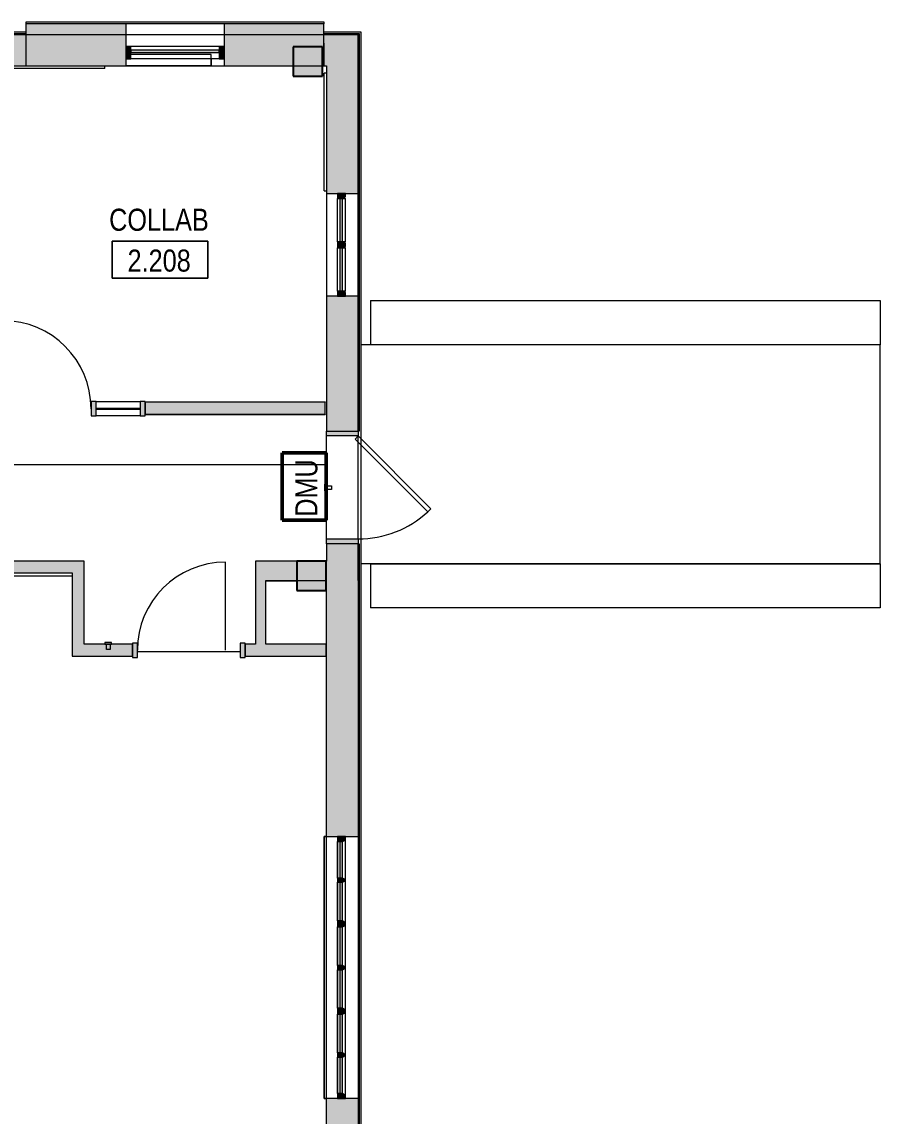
# Model space of a CAD drawing. Header units: inches. Extents: x -3803 to -1421, y -3454 to -210.
# Drawn here: x -1771.6 to -1421.4, y -3053.3 to -2606.5 of the extents above; entities that cross this region are included whole.
import ezdxf

# ---------------------------------------------------------------- set-up
doc = ezdxf.new("R2010")
doc.units = ezdxf.units.IN
doc.header["$MEASUREMENT"] = 0
doc.linetypes.add('Hidden Equipment- BSALS', pattern=[0.0625, 0.03125, -0.03125])
for name, color, linetype, lineweight in [('A-ANNO-NOTE', 131, 'Continuous', 13), ('A-AREA-IDEN', 2, 'Continuous', 9), ('A-DOOR', 31, 'Continuous', 13), ('A-DOOR-FRAM', 31, 'Continuous', 35), ('A-FLOR', 192, 'Continuous', 13), ('A-GLAZ-CURT', 52, 'Continuous', 13), ('A-GLAZ-CWMG', 51, 'Continuous', 13), ('A-WALL', 113, 'Continuous', 13), ('A-WALL-PATT', 111, 'Continuous', 13), ('E-SERT', 181, 'Continuous', 13), ('I-WALL', 2, 'Continuous', 13), ('Q-CASE', 31, 'Continuous', 13), ('Q-SPCQ', 91, 'Continuous', 13), ('S-COLS', 52, 'Continuous', 13)]:
    doc.layers.add(name, color=color, linetype=linetype, lineweight=lineweight)
doc.styles.add('Arial Narrow', font='ARIALN.TTF', dxfattribs={"height": 9})

# ---------------------------------------------------------------- blocks, each defined once
blk = doc.blocks.new('15830016-STRUCT_MARTINEZ-MOORE_CENTRAL_v2018_rvt-1-DIMENSION PLAN - LEVEL 2 _579_ - 2__ - CAD')
at = {"layer": 'S-COLS', "lineweight": 5}
for points in [[(-1648.9, -2628.64), (-1648.9, -2616.64), (-1660.9, -2616.64), (-1660.9, -2628.64)], [(-1647.4, -2838.64), (-1647.4, -2826.64), (-1659.4, -2826.64), (-1659.4, -2838.64)]]:
    blk.add_hatch(color=50, dxfattribs=at).paths.add_polyline_path(points, flags=0)
at = {"layer": 'S-COLS', "color": 253, "lineweight": 25}
for p, q in [((-1648.9, -2616.64), (-1660.9, -2616.64)), ((-1660.9, -2616.64), (-1660.9, -2628.64)), ((-1648.9, -2628.64), (-1648.9, -2616.64)), ((-1660.9, -2628.64), (-1648.9, -2628.64)), ((-1647.4, -2826.64), (-1659.4, -2826.64)), ((-1659.4, -2826.64), (-1659.4, -2838.64)), ((-1647.4, -2838.64), (-1647.4, -2826.64)), ((-1659.4, -2838.64), (-1647.4, -2838.64))]:
    blk.add_line(p, q, dxfattribs=at)
blk = doc.blocks.new('SD_Card_Reader-BSALS - Card Reader-2172332-DIMENSION PLAN - LEVEL 2 _579_ - 2__ - CAD')
at = {"layer": 'E-SERT', "color": 53, "lineweight": 9}
for p, q in [((-3181.59, -2903.27), (-3182.34, -2903.27)), ((-3182.34, -2903.27), (-3182.34, -2906.02)), ((-3181.59, -2906.02), (-3181.59, -2903.27)), ((-3182.34, -2906.02), (-3181.59, -2906.02)), ((-3181.59, -2903.89), (-3179.47, -2903.89)), ((-3179.47, -2905.39), (-3181.59, -2905.39)), ((-3179.47, -2903.89), (-3179.47, -2905.39))]:
    blk.add_line(p, q, dxfattribs=at)
blk = doc.blocks.new('SD_DMUr-BSALS - Card Reader-2202790-DIMENSION PLAN - LEVEL 2 _579_ - 2__ - CAD')
at = {"layer": 'E-SERT', "color": 53, "lineweight": 9}
for p, q in [((-2787.52, -987.39), (-2787.52, -985.89)), ((-2787.52, -985.89), (-2785.4, -985.89)), ((-2784.65, -985.27), (-2785.4, -985.27)), ((-2785.4, -985.27), (-2785.4, -988.02)), ((-2784.65, -988.02), (-2784.65, -985.27)), ((-2785.4, -987.39), (-2787.52, -987.39)), ((-2785.4, -988.02), (-2784.65, -988.02))]:
    blk.add_line(p, q, dxfattribs=at)
blk = doc.blocks.new('15830016-ELEC_BSALS_CENTRAL_v2018_rvt-1-DIMENSION PLAN - LEVEL 2 _579_ - 2__ - CAD')
at = {"layer": 'A-ANNO-NOTE', "lineweight": 50}
for p, q in [((-1665.4, -2809.94), (-1665.4, -2782.48)), ((-1665.4, -2782.48), (-1647.4, -2782.48)), ((-1647.4, -2782.48), (-1647.4, -2809.94)), ((-1647.4, -2809.94), (-1665.4, -2809.94))]:
    blk.add_line(p, q, dxfattribs=at)
at = {"color": 250, "lineweight": 9}
for name, p, rotation in [('SD_DMUr-BSALS - Card Reader-2202790-DIMENSION PLAN - LEVEL 2 _579_ - 2__ - CAD', (-4432.79, -3783.28), 180), ('SD_Card_Reader-BSALS - Card Reader-2172332-DIMENSION PLAN - LEVEL 2 _579_ - 2__ - CAD', (1168.25, -6042.23), 269.9999999999992)]:
    blk.add_blockref(name, p, dxfattribs=dict(at, rotation=rotation))
at = {"layer": 'A-ANNO-NOTE', "lineweight": 9, "insert": (-1660.05, -2808.55), "char_height": 9, "width": 28.785, "attachment_point": 1, "rotation": 90, "style": 'Arial Narrow'}
blk.add_mtext('DMU', dxfattribs=at)
blk = doc.blocks.new('Basic Wall _ M8-8_masonry-BSALS - ___-3776928-DIMENSION PLAN - LEVEL 2 _579_ - 2__ - CAD')
at = {"layer": 'I-WALL', "lineweight": 20}
for p, q in [((-1672.02, -2834.77), (-1659.4, -2834.77)), ((-1647.4, -2834.77), (-1647.27, -2834.77))]:
    blk.add_line(p, q, dxfattribs=at)
blk = doc.blocks.new('Door-A1_1-BSALS1 - A1_1-42-84-BSALS-380229-DIMENSION PLAN - LEVEL 2 _579_ - 2__ - CAD')
at = {"layer": 'A-DOOR-FRAM', "lineweight": 20}
h = blk.add_hatch(color=10, dxfattribs=at)
h.paths.add_polyline_path([(-23, 2.69), (-23, -6.44), (-21, -6.44), (-21, 6.44), (-23, 6.44)], flags=0)
h.paths.add_polyline_path([(21, 2.69), (21, -6.44), (23, -6.44), (23, 6.44), (21, 6.44)], flags=0)
at = {"layer": 'A-DOOR', "lineweight": 20}
for p, q in [((-9.94, -34.9), (19.76, -5.2)), ((21, -6.44), (-8.7, -36.14)), ((19.76, -5.2), (21, -6.44)), ((-8.7, -36.14), (-9.94, -34.9))]:
    blk.add_line(p, q, dxfattribs=at)
at = {"layer": 'A-DOOR', "lineweight": 9}
blk.add_arc((21, -6.49), 42, 179.9265, 222.5601, dxfattribs=at)
at = {"layer": 'A-DOOR-FRAM', "lineweight": 20}
for p, q in [((-23, -6.44), (-23, 6.44)), ((-23, 6.44), (-21, 6.44)), ((-21, 6.44), (-21, -6.44)), ((21, -6.44), (21, 6.44)), ((21, 6.44), (23, 6.44)), ((23, 6.44), (23, -6.44)), ((-21, -6.44), (-23, -6.44)), ((23, -6.44), (21, -6.44))]:
    blk.add_line(p, q, dxfattribs=at)
blk = doc.blocks.new('level 2 - band2 - level 2 - band-474741-DIMENSION PLAN - LEVEL 2 _579_ - 2__ - CAD')
at = {"layer": 'A-WALL', "lineweight": 20}
for p, q in [((-2852.02, -2611.27), (-1769.9, -2611.27)), ((-2851.27, -2610.52), (-1769.9, -2610.52)), ((-1648.4, -2610.52), (-1633.27, -2610.52)), ((-1648.4, -2611.27), (-1634.02, -2611.27)), ((-1634.02, -2611.27), (-1634.02, -2773.58)), ((-1633.27, -2610.52), (-1633.27, -3450.77)), ((-1634.02, -2773.58), (-1634.4, -2773.58)), ((-1634.4, -2817.58), (-1634.4, -2775.58)), ((-1634.4, -2819.58), (-1634.02, -2819.58)), ((-1634.02, -2819.58), (-1634.02, -3421.64))]:
    blk.add_line(p, q, dxfattribs=at)
blk = doc.blocks.new('Equip-Markerboard-Wall_Mounted- BSALS - Markerboard- 48x48-235598-DIMENSION PLAN - LEVEL 2 _579_ - 2__ - CAD')
at = {"layer": 'Q-SPCQ'}
for p, q in [((-1648.27, -2675.52), (-1648.27, -2627.52)), ((-1647.27, -2627.52), (-1648.27, -2627.52)), ((-1647.27, -2627.52), (-1647.27, -2675.52)), ((-1648.27, -2675.52), (-1647.27, -2675.52))]:
    blk.add_line(p, q, dxfattribs=at)
blk = doc.blocks.new('Door-J1_4-Curtain_Wall-_only works in CW_-BSALS1 - Door-J1_4-Wide_Stile-BSALS-2172146-DIMENSION PLAN - LEVEL 2 _579_ - 2__ - CAD')
at = {"layer": 'A-DOOR', "lineweight": 20}
blk.add_line((15, 0), (15, 36), dxfattribs=at)
at = {"layer": 'A-DOOR', "lineweight": 9}
blk.add_arc((15, 0), 36, 90, 180, dxfattribs=at)
blk = doc.blocks.new('Rectangular Mullion - 2 x 6 interior mullion-383777-DIMENSION PLAN - LEVEL 2 _579_ - 2__ - CAD')
at = {"layer": 'A-GLAZ-CWMG', "lineweight": 9}
blk.add_hatch(color=90, dxfattribs=at).paths.add_polyline_path([(0, -2.9375), (0, 2.9375), (-2, 2.9375), (-2, -2.9375)], flags=0)
at = {"layer": 'A-GLAZ-CWMG', "lineweight": 20}
for p, q in [((0, 2.9375), (-2, 2.9375)), ((-2, 2.9375), (-2, -2.9375)), ((0, -2.9375), (0, 2.9375)), ((-2, -2.9375), (0, -2.9375))]:
    blk.add_line(p, q, dxfattribs=at)
blk = doc.blocks.new('Rectangular Mullion - 2 x 6 interior mullion-383780-DIMENSION PLAN - LEVEL 2 _579_ - 2__ - CAD')
at = {"layer": 'A-GLAZ-CWMG', "lineweight": 9}
blk.add_hatch(color=90, dxfattribs=at).paths.add_polyline_path([(0, -2.9375), (-2, -2.9375), (-2, 2.9375), (0, 2.9375)], flags=0)
at = {"layer": 'A-GLAZ-CWMG', "lineweight": 20}
for p, q in [((-2, 2.9375), (0, 2.9375)), ((-2, -2.9375), (-2, 2.9375)), ((0, 2.9375), (0, -2.9375)), ((0, -2.9375), (-2, -2.9375))]:
    blk.add_line(p, q, dxfattribs=at)
blk = doc.blocks.new('System Panel - interior glazed panels-383872-DIMENSION PLAN - LEVEL 2 _579_ - 2__ - CAD')
at = {"layer": 'A-GLAZ-CURT', "lineweight": 9}
blk.add_hatch(color=90, dxfattribs=at).paths.add_polyline_path([(-9, 0.125), (-9, -0.125), (9, -0.125), (9, 0.125)], flags=0)
at = {"layer": 'A-GLAZ-CURT', "lineweight": 20}
for p, q in [((9, 0.125), (-9, 0.125)), ((-9, 0.125), (-9, -0.125)), ((9, -0.125), (9, 0.125)), ((-9, -0.125), (9, -0.125))]:
    blk.add_line(p, q, dxfattribs=at)
blk = doc.blocks.new('Rectangular Mullion - 2 x 6 interior mullion-383876-DIMENSION PLAN - LEVEL 2 _579_ - 2__ - CAD')
at = {"layer": 'A-GLAZ-CWMG', "lineweight": 9}
blk.add_hatch(color=90, dxfattribs=at).paths.add_polyline_path([(0, -2.9375), (0, 2.9375), (-2, 2.9375), (-2, -2.9375)], flags=0)
at = {"layer": 'A-GLAZ-CWMG', "lineweight": 20}
for p, q in [((0, 2.9375), (-2, 2.9375)), ((-2, 2.9375), (-2, -2.9375)), ((0, -2.9375), (0, 2.9375)), ((-2, -2.9375), (0, -2.9375))]:
    blk.add_line(p, q, dxfattribs=at)
blk = doc.blocks.new('Rectangular Mullion - 2 x 6 interior mullion-383857-DIMENSION PLAN - LEVEL 2 _579_ - 2__ - CAD')
at = {"layer": 'A-GLAZ-CWMG', "lineweight": 9}
blk.add_hatch(color=90, dxfattribs=at).paths.add_polyline_path([(1, 2.9375), (1, -2.9375), (-1, -2.9375), (-1, 2.9375)], flags=0)
at = {"layer": 'A-GLAZ-CWMG', "lineweight": 20}
for p, q in [((-1, 2.9375), (1, 2.9375)), ((-1, -2.9375), (-1, 2.9375)), ((1, 2.9375), (1, -2.9375)), ((1, -2.9375), (-1, -2.9375))]:
    blk.add_line(p, q, dxfattribs=at)
blk = doc.blocks.new('Rectangular Mullion - 6 x 6 interior mullion-384482-DIMENSION PLAN - LEVEL 2 _579_ - 2__ - CAD')
at = {"layer": 'A-GLAZ-CWMG', "lineweight": 9}
for p, q in [((-1741.4, -2761.53), (-1723.4, -2761.53)), ((-1723.4, -2767.4), (-1741.4, -2767.4))]:
    blk.add_line(p, q, dxfattribs=at)
blk = doc.blocks.new('Basic Wall _ B3-4 7_8_-BSALS - ___-3567785-DIMENSION PLAN - LEVEL 2 _579_ - 2__ - CAD')
at = {"layer": 'I-WALL', "lineweight": 20}
for p, q in [((-1721.4, -2761.64), (-1647.83, -2761.64)), ((-1647.83, -2761.64), (-1647.83, -2761.77))]:
    blk.add_line(p, q, dxfattribs=at)
blk = doc.blocks.new('Basic Wall _ B3-4 7_8_-BSALS - ___-3567784-DIMENSION PLAN - LEVEL 2 _579_ - 2__ - CAD')
at = {"layer": 'I-WALL', "lineweight": 20}
for p in [(-1721.4, -2766.77), (-1647.83, -2766.64)]:
    blk.add_line(p, (-1647.83, -2766.77), dxfattribs=at)
blk = doc.blocks.new('Door-J1_4-Curtain_Wall-_only works in CW_-BSALS1 - Door-J1_4-Wide_Stile-BSALS 2-2172152-DIMENSION PLAN - LEVEL 2 _579_ - 2__ - CAD')
at = {"layer": 'A-DOOR', "lineweight": 20}
blk.add_line((18, 0), (18, -36), dxfattribs=at)
at = {"layer": 'A-DOOR', "lineweight": 9}
blk.add_arc((18, 0), 36, 180, 270, dxfattribs=at)
blk = doc.blocks.new('Casework 56 - Casework 1-549904-DIMENSION PLAN - LEVEL 2 _579_ - 2__ - CAD')
at = {"layer": 'Q-CASE', "lineweight": 20}
for p, q in [((-1647.27, -2939.14), (-1648.33, -2939.14)), ((-1648.33, -2939.14), (-1648.33, -3046.14)), ((-1648.33, -3046.14), (-1648.33, -2939.14)), ((-1648.33, -2939.14), (-1647.27, -2939.14)), ((-1642.83, -2939.14), (-1642.83, -2941.2)), ((-1642.83, -2941.2), (-1642.83, -2956.13)), ((-1642.83, -2956.13), (-1642.83, -2957.82)), ((-1642.83, -2957.82), (-1642.83, -2973.59)), ((-1642.83, -2973.59), (-1642.83, -2976.03)), ((-1642.83, -2976.03), (-1642.83, -2991.8)), ((-1642.83, -2991.8), (-1642.83, -2993.48)), ((-1642.83, -2993.48), (-1642.83, -3009.26)), ((-1642.83, -3009.26), (-1642.83, -3011.69)), ((-1642.83, -3011.69), (-1642.83, -3027.46)), ((-1642.83, -3027.46), (-1642.83, -3029.15)), ((-1642.83, -3029.15), (-1642.83, -3044.08)), ((-1648.33, -3046.14), (-1647.27, -3046.14)), ((-1647.27, -3046.14), (-1648.33, -3046.14)), ((-1642.83, -3046.14), (-1647.27, -3046.14)), ((-1642.83, -3044.08), (-1642.83, -3046.14))]:
    blk.add_line(p, q, dxfattribs=at)
blk = doc.blocks.new('Casework 61 - Casework 9-549992-DIMENSION PLAN - LEVEL 2 _579_ - 2__ - CAD')
at = {"layer": 'Q-CASE', "lineweight": 20}
for p, q in [((-2701.4, -2619.39), (-2734.15, -2619.39)), ((-2701.4, -2624.02), (-2701.4, -2619.39)), ((-2701.4, -2621.08), (-2701.4, -2624.02)), ((-2736.15, -2624.02), (-2701.4, -2624.02)), ((-2701.4, -2624.02), (-2736.15, -2624.02))]:
    blk.add_line(p, q, dxfattribs=at)
blk = doc.blocks.new('Casework 67 - Casework 9-552195-DIMENSION PLAN - LEVEL 2 _579_ - 2__ - CAD')
at = {"layer": 'Q-CASE', "lineweight": 20}
for p, q in [((-2701.4, -2619.39), (-2734.15, -2619.39)), ((-2701.4, -2624.02), (-2701.4, -2619.39)), ((-2701.4, -2621.08), (-2701.4, -2624.02)), ((-2736.15, -2624.02), (-2701.4, -2624.02)), ((-2701.4, -2624.02), (-2736.15, -2624.02))]:
    blk.add_line(p, q, dxfattribs=at)
blk = doc.blocks.new('System Panel - Winco Glass-383966-DIMENSION PLAN - LEVEL 2 _579_ - 2__ - CAD')
at = {"layer": 'A-GLAZ-CURT', "lineweight": 9}
blk.add_hatch(color=90, dxfattribs=at).paths.add_polyline_path([(7.46, 0), (-7.46, 0), (-7.46, -1), (7.46, -1)], flags=0)
at = {"layer": 'A-GLAZ-CURT', "lineweight": 20}
for p, q in [((7.46, 0), (-7.46, 0)), ((-7.46, 0), (-7.46, -1)), ((-7.46, -1), (7.46, -1)), ((7.46, -1), (7.46, 0))]:
    blk.add_line(p, q, dxfattribs=at)
blk = doc.blocks.new('System Panel - Winco Glass-383967-DIMENSION PLAN - LEVEL 2 _579_ - 2__ - CAD')
at = {"layer": 'A-GLAZ-CURT', "lineweight": 9}
blk.add_hatch(color=90, dxfattribs=at).paths.add_polyline_path([(7.89, 0), (-7.89, 0), (-7.89, -1), (7.89, -1)], flags=0)
at = {"layer": 'A-GLAZ-CURT', "lineweight": 20}
for p, q in [((7.89, 0), (-7.89, 0)), ((-7.89, 0), (-7.89, -1)), ((7.89, -1), (7.89, 0)), ((-7.89, -1), (7.89, -1))]:
    blk.add_line(p, q, dxfattribs=at)
blk = doc.blocks.new('Rectangular Mullion - Winco Accent Full-Large-383988-DIMENSION PLAN - LEVEL 2 _579_ - 2__ - CAD')
at = {"layer": 'A-GLAZ-CWMG', "lineweight": 9}
blk.add_hatch(color=90, dxfattribs=at).paths.add_polyline_path([(1.22, 0), (0.64, -1.25), (-0.64, -1.25), (-1.22, 0), (-1.22, 2), (1.22, 2)], flags=0)
at = {"layer": 'A-GLAZ-CWMG', "lineweight": 20}
for p, q in [((-1.22, 2), (1.22, 2)), ((-1.22, 0), (-1.22, 2)), ((-0.64, -1.25), (-1.22, 0)), ((1.22, 0), (0.64, -1.25)), ((1.22, 2), (1.22, 0)), ((0.64, -1.25), (-0.64, -1.25))]:
    blk.add_line(p, q, dxfattribs=at)
blk = doc.blocks.new('Rectangular Mullion - Winco Accent Full-383995-DIMENSION PLAN - LEVEL 2 _579_ - 2__ - CAD')
at = {"layer": 'A-GLAZ-CWMG', "lineweight": 9}
blk.add_hatch(color=90, dxfattribs=at).paths.add_polyline_path([(0.84, 0), (0.26, -1.25), (-0.26, -1.25), (-0.84, 0), (-0.84, 2), (0.84, 2)], flags=0)
at = {"layer": 'A-GLAZ-CWMG', "lineweight": 20}
for p, q in [((-0.84, 2), (0.84, 2)), ((-0.84, 0), (-0.84, 2)), ((-0.26, -1.25), (-0.84, 0)), ((0.84, 0), (0.26, -1.25)), ((0.84, 2), (0.84, 0)), ((0.26, -1.25), (-0.26, -1.25))]:
    blk.add_line(p, q, dxfattribs=at)
blk = doc.blocks.new('Rectangular Mullion - Winco Accent Full_Right-Large-384009-DIMENSION PLAN - LEVEL 2 _579_ - 2__ - CAD')
at = {"layer": 'A-GLAZ-CWMG', "lineweight": 9}
blk.add_hatch(color=90, dxfattribs=at).paths.add_polyline_path([(-2.06, 0), (-1.48, -1.25), (0, -1.25), (0, 2), (-2.06, 2)], flags=0)
at = {"layer": 'A-GLAZ-CWMG', "lineweight": 20}
for p, q in [((0, 2), (-2.06, 2)), ((-2.06, 2), (-2.06, 0)), ((-2.06, 0), (-1.48, -1.25)), ((0, -1.25), (0, 2)), ((-1.48, -1.25), (0, -1.25))]:
    blk.add_line(p, q, dxfattribs=at)
blk = doc.blocks.new('Rectangular Mullion - Winco Accent Full_Left-Large-384018-DIMENSION PLAN - LEVEL 2 _579_ - 2__ - CAD')
at = {"layer": 'A-GLAZ-CWMG', "lineweight": 9}
blk.add_hatch(color=90, dxfattribs=at).paths.add_polyline_path([(0, -1.25), (-1.48, -1.25), (-2.06, 0), (-2.06, 2), (0, 2)], flags=0)
at = {"layer": 'A-GLAZ-CWMG', "lineweight": 20}
for p, q in [((-2.06, 0), (-2.06, 2)), ((-2.06, 2), (0, 2)), ((-1.48, -1.25), (-2.06, 0)), ((0, 2), (0, -1.25)), ((0, -1.25), (-1.48, -1.25))]:
    blk.add_line(p, q, dxfattribs=at)
blk = doc.blocks.new('Rectangular Mullion - Winco Accent Full_Right-Large-384019-DIMENSION PLAN - LEVEL 2 _579_ - 2__ - CAD')
at = {"layer": 'A-GLAZ-CWMG', "lineweight": 9}
for p, q in [((-1638.83, -782.08), (-1638.83, -767.15)), ((-1635.58, -782.66), (-1635.58, -766.57))]:
    blk.add_line(p, q, dxfattribs=at)
blk = doc.blocks.new('Rectangular Mullion - Winco Accent Full_Right-Large-384020-DIMENSION PLAN - LEVEL 2 _579_ - 2__ - CAD')
at = {"layer": 'A-GLAZ-CWMG', "lineweight": 9}
for p, q in [((-1638.83, -747.26), (-1638.83, -731.48)), ((-1635.58, -747.84), (-1635.58, -730.9))]:
    blk.add_line(p, q, dxfattribs=at)
blk = doc.blocks.new('Rectangular Mullion - Winco Accent Full_Right-Large-V29-DIMENSION PLAN - LEVEL 2 _579_ - 2__ - CAD')
at = {"layer": 'A-GLAZ-CWMG', "lineweight": 9}
for p, q in [((-1638.83, -729.8), (-1638.83, -714.03)), ((-1635.58, -730.38), (-1635.58, -713.44))]:
    blk.add_line(p, q, dxfattribs=at)
blk = doc.blocks.new('Rectangular Mullion - Winco Accent Full_Right-Large-384021-DIMENSION PLAN - LEVEL 2 _579_ - 2__ - CAD')
at = {"layer": 'A-GLAZ-CWMG', "lineweight": 9}
for p, q in [((-1635.58, -694.71), (-1635.58, -678.62)), ((-1638.83, -694.13), (-1638.83, -679.2))]:
    blk.add_line(p, q, dxfattribs=at)
blk = doc.blocks.new('System Panel - Winco Glass-383366-DIMENSION PLAN - LEVEL 2 _579_ - 2__ - CAD')
at = {"layer": 'A-GLAZ-CURT', "lineweight": 9}
blk.add_hatch(color=90, dxfattribs=at).paths.add_polyline_path([(8.859375, 0), (-8.859375, 0), (-8.859375, -1), (8.859375, -1)], flags=0)
at = {"layer": 'A-GLAZ-CURT', "lineweight": 20}
for p, q in [((8.859375, 0), (-8.859375, 0)), ((-8.859375, 0), (-8.859375, -1)), ((8.859375, -1), (8.859375, 0)), ((-8.859375, -1), (8.859375, -1))]:
    blk.add_line(p, q, dxfattribs=at)
blk = doc.blocks.new('Rectangular Mullion - Winco Accent Full_Left-Large-2737077-DIMENSION PLAN - LEVEL 2 _579_ - 2__ - CAD')
at = {"layer": 'A-GLAZ-CWMG', "lineweight": 9}
blk.add_hatch(color=90, dxfattribs=at).paths.add_polyline_path([(0, 2), (0, -1.25), (-1.48, -1.25), (-2.06, 0), (-2.06, 2)], flags=0)
at = {"layer": 'A-GLAZ-CWMG', "lineweight": 20}
for p, q in [((-2.06, 0), (-2.06, 2)), ((-2.06, 2), (0, 2)), ((-1.48, -1.25), (-2.06, 0)), ((0, 2), (0, -1.25)), ((0, -1.25), (-1.48, -1.25))]:
    blk.add_line(p, q, dxfattribs=at)
blk = doc.blocks.new('Rectangular Mullion - Winco Accent Full_Right-Large-2737075-DIMENSION PLAN - LEVEL 2 _579_ - 2__ - CAD')
at = {"layer": 'A-GLAZ-CWMG', "lineweight": 9}
for p, q in [((-1642.83, -2696.3), (-1642.83, -2678.58)), ((-1640.83, -2678.58), (-1639.58, -2678.58)), ((-1639.58, -2696.3), (-1639.58, -2678.58)), ((-1639.58, -2696.3), (-1640.83, -2696.3))]:
    blk.add_line(p, q, dxfattribs=at)
blk = doc.blocks.new('Rectangular Mullion - Winco Accent Full-Large-2737076-DIMENSION PLAN - LEVEL 2 _579_ - 2__ - CAD')
at = {"layer": 'A-GLAZ-CWMG', "lineweight": 9}
blk.add_hatch(color=90, dxfattribs=at).paths.add_polyline_path([(1.22, 2), (1.22, 0), (0.64, -1.25), (-0.64, -1.25), (-1.22, 0), (-1.22, 2)], flags=0)
at = {"layer": 'A-GLAZ-CWMG', "lineweight": 20}
for p, q in [((-1.22, 2), (1.22, 2)), ((-1.22, 0), (-1.22, 2)), ((-0.64, -1.25), (-1.22, 0)), ((1.22, 0), (0.64, -1.25)), ((1.22, 2), (1.22, 0)), ((0.64, -1.25), (-0.64, -1.25))]:
    blk.add_line(p, q, dxfattribs=at)
blk = doc.blocks.new('Rectangular Mullion - Winco Accent Full_Right-Large-2737078-DIMENSION PLAN - LEVEL 2 _579_ - 2__ - CAD')
at = {"layer": 'A-GLAZ-CWMG', "lineweight": 9}
blk.add_hatch(color=90, dxfattribs=at).paths.add_polyline_path([(-2.06, 0), (-1.48, -1.25), (0, -1.25), (0, 2), (-2.06, 2)], flags=0)
at = {"layer": 'A-GLAZ-CWMG', "lineweight": 20}
for p, q in [((0, 2), (-2.06, 2)), ((-2.06, 2), (-2.06, 0)), ((-2.06, 0), (-1.48, -1.25)), ((0, -1.25), (0, 2)), ((-1.48, -1.25), (0, -1.25))]:
    blk.add_line(p, q, dxfattribs=at)
blk = doc.blocks.new('Walls 2 - Walls 1-2737812-DIMENSION PLAN - LEVEL 2 _579_ - 2__ - CAD')
at = {"layer": 'A-WALL', "lineweight": 20}
for p, q in [((-1769.9, -2606.52), (-1648.4, -2606.52)), ((-1769.9, -2607.27), (-1769.9, -2606.52)), ((-1648.4, -2606.52), (-1648.4, -2607.27))]:
    blk.add_line(p, q, dxfattribs=at)
blk = doc.blocks.new('System Panel - Winco Glass-385346-DIMENSION PLAN - LEVEL 2 _579_ - 2__ - CAD')
at = {"layer": 'A-GLAZ-CURT', "lineweight": 9}
blk.add_hatch(color=90, dxfattribs=at).paths.add_polyline_path([(-18, -1), (18, -1), (18, 0), (-18, 0)], flags=0)
at = {"layer": 'A-GLAZ-CURT', "lineweight": 20}
for p, q in [((18, 0), (-18, 0)), ((-18, 0), (-18, -1)), ((18, -1), (18, 0)), ((-18, -1), (18, -1))]:
    blk.add_line(p, q, dxfattribs=at)
blk = doc.blocks.new('Rectangular Mullion - 2_ x 5_ Rectangular-385347-DIMENSION PLAN - LEVEL 2 _579_ - 2__ - CAD')
at = {"layer": 'A-GLAZ-CWMG', "lineweight": 9}
blk.add_hatch(color=90, dxfattribs=at).paths.add_polyline_path([(0, 3.5), (0, -1.5), (-2, -1.5), (-2, 3.5)], flags=0)
at = {"layer": 'A-GLAZ-CWMG', "lineweight": 20}
for p, q in [((-2, 3.5), (0, 3.5)), ((-2, -1.5), (-2, 3.5)), ((0, 3.5), (0, -1.5)), ((0, -1.5), (-2, -1.5))]:
    blk.add_line(p, q, dxfattribs=at)
blk = doc.blocks.new('Rectangular Mullion - 2_ x 5_ Rectangular-385348-DIMENSION PLAN - LEVEL 2 _579_ - 2__ - CAD')
at = {"layer": 'A-GLAZ-CWMG', "lineweight": 9}
blk.add_hatch(color=90, dxfattribs=at).paths.add_polyline_path([(-2, 3.5), (-2, -1.5), (0, -1.5), (0, 3.5)], flags=0)
at = {"layer": 'A-GLAZ-CWMG', "lineweight": 20}
for p, q in [((0, 3.5), (-2, 3.5)), ((-2, 3.5), (-2, -1.5)), ((0, -1.5), (0, 3.5)), ((-2, -1.5), (0, -1.5))]:
    blk.add_line(p, q, dxfattribs=at)
blk = doc.blocks.new('Rectangular Mullion - 2_ x 5_ Rectangular-385349-DIMENSION PLAN - LEVEL 2 _579_ - 2__ - CAD')
at = {"layer": 'A-GLAZ-CWMG', "lineweight": 9}
for p, q in [((-1691.15, -2616.58), (-1727.15, -2616.58)), ((-1694.4, -2621.58), (-1727.15, -2621.58)), ((-1691.15, -2621.58), (-1694.4, -2621.58))]:
    blk.add_line(p, q, dxfattribs=at)
blk = doc.blocks.new('Room Tag- BSALS - Room Tag-28050-DIMENSION PLAN - LEVEL 2 _579_ - 2__ - CAD')
at = {"layer": 'A-AREA-IDEN'}
for p, q in [((-0.203125, -0.171875), (-0.203125, -0.015625)), ((-0.203125, -0.015625), (0.203125, -0.015625)), ((0.203125, -0.015625), (-0.203125, -0.015625)), ((-0.203125, -0.015625), (-0.203125, -0.171875)), ((0.203125, -0.015625), (0.203125, -0.171875)), ((0.203125, -0.171875), (0.203125, -0.015625)), ((0.203125, -0.171875), (-0.203125, -0.171875)), ((-0.203125, -0.171875), (0.203125, -0.171875))]:
    blk.add_line(p, q, dxfattribs=at)

msp = doc.modelspace()

# ---------------------------------------------------------------- hatches: boundary and pattern name
at = {"layer": 'A-WALL-PATT', "lineweight": 20}
h = msp.add_hatch(color=10, dxfattribs=at)
h.paths.add_polyline_path([(-1648.4, -2615.27), (-1648.4, -2607.27), (-1689.15, -2607.27), (-1689.15, -2615.27)], flags=0)
h.paths.add_polyline_path([(-1769.9, -2615.27), (-1729.15, -2615.27), (-1729.15, -2607.27), (-1769.9, -2607.27)], flags=0)
h = msp.add_hatch(color=10, dxfattribs=at)
h.paths.add_polyline_path([(-2168.4, -2624.52), (-2114.4, -2624.52), (-2114.4, -2611.64), (-2168.4, -2611.64)], flags=0)
h.paths.add_polyline_path([(-2782.4, -2624.52), (-2744.4, -2624.52), (-2744.4, -2611.64), (-2798.4, -2611.64), (-2798.4, -2624.52), (-2783.63, -2624.52)], flags=0)
h.paths.add_polyline_path([(-1785.77, -2624.52), (-1769.9, -2624.52), (-1769.9, -2611.64), (-1790.4, -2611.64), (-1790.4, -2624.52)], flags=0)
h.paths.add_polyline_path([(-2042.4, -2624.52), (-1988.4, -2624.52), (-1988.4, -2611.64), (-2042.4, -2611.64)], flags=0)
h.paths.add_polyline_path([(-1887.83, -2624.52), (-1862.4, -2624.52), (-1862.4, -2611.64), (-1916.4, -2611.64), (-1916.4, -2624.52)], flags=0)
h.paths.add_polyline_path([(-2366.4, -2624.52), (-2366.4, -2611.64), (-2420.4, -2611.64), (-2420.4, -2624.52), (-2376.45, -2624.52)], flags=0)
h.paths.add_polyline_path([(-2672.4, -2624.52), (-2618.4, -2624.52), (-2618.4, -2611.64), (-2672.4, -2611.64)], flags=0)
h.paths.add_polyline_path([(-2546.4, -2624.52), (-2492.4, -2624.52), (-2492.4, -2611.64), (-2546.4, -2611.64)], flags=0)
h.paths.add_polyline_path([(-2294.4, -2624.52), (-2240.4, -2624.52), (-2240.4, -2611.64), (-2294.4, -2611.64)], flags=0)
h.paths.add_polyline_path([(-2865.07, -2624.52), (-2840.4, -2624.52), (-2840.4, -2611.64), (-2865.27, -2611.64), (-2865.27, -2624.52)], flags=0)
h = msp.add_hatch(color=10, dxfattribs=at)
h.paths.add_polyline_path([(-1648.42, -2615.27), (-1648.42, -2611.64), (-1689.15, -2611.64), (-1689.15, -2615.27)], flags=0)
h.paths.add_polyline_path([(-1769.9, -2615.27), (-1729.15, -2615.27), (-1729.15, -2611.64), (-1769.9, -2611.64)], flags=0)
for points in [[(-1648.42, -2624.52), (-1634.4, -2624.52), (-1634.4, -2611.64), (-1648.42, -2611.64), (-1648.42, -2615.27)], [(-1751.15, -2831.52), (-1751.15, -2826.64), (-1799.4, -2826.64), (-1799.4, -2831.52)], [(-1746.27, -2860.64), (-1746.27, -2826.64), (-1751.15, -2826.64), (-1751.15, -2860.64)], [(-1672.02, -2860.64), (-1672.02, -2834.64), (-1676.27, -2834.64), (-1676.27, -2860.64)]]:
    msp.add_hatch(color=10, dxfattribs=at).paths.add_polyline_path(points, flags=0)
h = msp.add_hatch(color=10, dxfattribs=at)
h.paths.add_polyline_path([(-1648.4, -2624.52), (-1648.42, -2615.27), (-1689.15, -2615.27), (-1689.15, -2624.52)], flags=0)
h.paths.add_polyline_path([(-1737.77, -2624.52), (-1729.15, -2624.52), (-1729.15, -2615.27), (-1769.9, -2615.27), (-1769.9, -2624.52)], flags=0)
h = msp.add_hatch(color=10, dxfattribs=at)
h.paths.add_polyline_path([(-1647.27, -2826.64), (-1634.4, -2826.64), (-1634.4, -2819.58), (-1647.27, -2819.58)], flags=0)
h.paths.add_polyline_path([(-1647.27, -2773.58), (-1634.4, -2773.58), (-1634.4, -2718.52), (-1647.27, -2718.52)], flags=0)
h.paths.add_polyline_path([(-1647.27, -2676.52), (-1634.4, -2676.52), (-1634.4, -2624.52), (-1647.27, -2624.52), (-1647.27, -2675.86)], flags=0)
at = {"layer": 'A-WALL-PATT', "lineweight": 5}
h = msp.add_hatch(color=50, dxfattribs=at)
h.paths.add_polyline_path([(-1721.4, -2766.64), (-1647.83, -2766.64), (-1647.83, -2761.77), (-1721.4, -2761.77)], flags=0)
h.paths.add_polyline_path([(-1781.4, -2766.64), (-1781.4, -2761.77), (-1857.4, -2761.77), (-1857.4, -2766.64), (-1823.9, -2766.64), (-1823.9, -2763.14), (-1814.9, -2763.14), (-1814.9, -2766.64), (-1806.4, -2766.64)], flags=0)
h.paths.add_polyline_path([(-1950.4, -2766.64), (-1950.4, -2761.77), (-2004.4, -2761.77), (-2004.4, -2766.64), (-1969.27, -2766.64)], flags=0)
msp.add_hatch(color=50, dxfattribs=at).paths.add_polyline_path([(-1634.4, -2834.64), (-1634.4, -2826.64), (-1676.27, -2826.64), (-1676.27, -2834.64), (-1643.53, -2834.64)], flags=0)
at = {"layer": 'A-WALL-PATT', "lineweight": 20}
h = msp.add_hatch(color=10, dxfattribs=at)
h.paths.add_polyline_path([(-1639.83, -3449.64), (-1634.4, -3449.64), (-1634.4, -3332.08), (-1647.27, -3332.08), (-1647.27, -3435.39), (-1646.96, -3435.39), (-1646.96, -3438.13), (-1646.85, -3438.4), (-1646.57, -3438.52), (-1640.22, -3438.52), (-1639.94, -3438.4), (-1639.83, -3438.13), (-1639.83, -3435.39), (-1639.43, -3435.39), (-1639.43, -3441.89), (-1639.83, -3441.89), (-1639.83, -3439.16), (-1639.94, -3438.88), (-1640.22, -3438.77), (-1646.57, -3438.77), (-1646.85, -3438.88), (-1646.96, -3439.16), (-1646.96, -3441.89), (-1647.27, -3441.89), (-1647.27, -3449.64), (-1643.53, -3449.64)], flags=0)
h.paths.add_polyline_path([(-1634.4, -3225.08), (-1634.4, -3189.08), (-1647.27, -3189.08), (-1647.27, -3225.08), (-1643.53, -3225.08)], flags=0)
h.paths.add_polyline_path([(-1634.4, -3082.08), (-1634.4, -3046.14), (-1647.27, -3046.14), (-1647.27, -3082.08), (-1643.53, -3082.08)], flags=0)
h.paths.add_polyline_path([(-1647.27, -2939.14), (-1634.4, -2939.14), (-1634.4, -2834.64), (-1647.27, -2834.64), (-1647.27, -2913.61)], flags=0)
h = msp.add_hatch(color=10, dxfattribs=at)
h.paths.add_polyline_path([(-1680.52, -2865.52), (-1647.4, -2865.52), (-1647.4, -2860.64), (-1680.52, -2860.64)], flags=0)
h.paths.add_polyline_path([(-1751.15, -2865.52), (-1726.52, -2865.52), (-1726.52, -2860.64), (-1751.15, -2860.64)], flags=0)

# ---------------------------------------------------------------- linework, layer by layer
at = {"layer": 'A-FLOR', "lineweight": 20}
for p, q in [((-1629.39, -2738.32), (-1633.27, -2738.32)), ((-1421.39, -2827.71), (-1421.39, -2738.32)), ((-1647.27, -2787.39), (-1647.27, -2775.58)), ((-1647.27, -2787.39), (-2129.4, -2787.39)), ((-1647.27, -2817.58), (-1647.27, -2787.39)), ((-1633.27, -2827.71), (-1421.39, -2827.71)), ((-1799.4, -2832.64), (-1751.15, -2832.64)), ((-1724.52, -2863.64), (-1682.52, -2863.64)), ((-1647.4, -2863.08), (-1647.27, -2863.08)), ((-1647.27, -2863.08), (-1647.27, -2863.08))]:
    msp.add_line(p, q, dxfattribs=at)
at = {"layer": 'A-WALL', "lineweight": 20}
for p, q in [((-1769.9, -2624.52), (-1769.9, -2607.27)), ((-1648.4, -2607.27), (-1769.9, -2607.27)), ((-1729.15, -2624.52), (-1729.15, -2607.27)), ((-1689.15, -2607.27), (-1689.15, -2624.52)), ((-1648.4, -2624.52), (-1648.4, -2607.27)), ((-1988.4, -2611.64), (-1634.4, -2611.64)), ((-1634.4, -2773.58), (-1634.4, -2611.64)), ((-1648.42, -2615.27), (-1648.42, -2624.52)), ((-1737.77, -2624.52), (-1647.27, -2624.52)), ((-1647.27, -2624.52), (-1647.27, -2627.52)), ((-1647.27, -2675.52), (-1647.27, -2773.58)), ((-1647.27, -2676.52), (-1634.4, -2676.52)), ((-1634.4, -2718.52), (-1647.27, -2718.52)), ((-1629.39, -2720.32), (-1421.39, -2720.32)), ((-1629.39, -2720.32), (-1629.39, -2738.32)), ((-1421.39, -2720.32), (-1421.39, -2738.32)), ((-1421.39, -2738.32), (-1629.39, -2738.32)), ((-1647.27, -2773.58), (-1634.4, -2773.58)), ((-1647.27, -2819.58), (-1647.27, -2826.64)), ((-1634.4, -2819.58), (-1647.27, -2819.58)), ((-1634.4, -2826.64), (-1634.4, -2819.58)), ((-1629.39, -2827.77), (-1421.39, -2827.77)), ((-1629.39, -2827.77), (-1629.39, -2845.77)), ((-1421.39, -2827.77), (-1421.39, -2845.77)), ((-1647.27, -3435.39), (-1647.27, -2834.64)), ((-1634.4, -2834.64), (-1634.4, -3449.64)), ((-1421.39, -2845.77), (-1629.39, -2845.77)), ((-1647.27, -2939.14), (-1634.4, -2939.14)), ((-1634.4, -3046.14), (-1647.27, -3046.14))]:
    msp.add_line(p, q, dxfattribs=at)
at = {"layer": 'I-WALL', "lineweight": 20}
for p, q in [((-1647.83, -2761.77), (-1721.4, -2761.77)), ((-1721.4, -2761.77), (-1721.4, -2766.64)), ((-1647.83, -2766.64), (-1647.83, -2761.77)), ((-1721.4, -2766.64), (-1647.83, -2766.64)), ((-1746.27, -2826.64), (-1857.4, -2826.64)), ((-1746.27, -2860.64), (-1746.27, -2826.64)), ((-1647.27, -2826.64), (-1676.27, -2826.64)), ((-1676.27, -2826.64), (-1676.27, -2860.64)), ((-1634.4, -2834.64), (-1634.4, -2826.64)), ((-1799.4, -2831.52), (-1751.15, -2831.52)), ((-1751.15, -2831.52), (-1751.15, -2865.52)), ((-1672.02, -2834.64), (-1647.27, -2834.64)), ((-1672.02, -2860.64), (-1672.02, -2834.64)), ((-1726.52, -2860.64), (-1746.27, -2860.64)), ((-1726.52, -2865.52), (-1726.52, -2860.64)), ((-1676.27, -2860.64), (-1680.52, -2860.64)), ((-1680.52, -2860.64), (-1680.52, -2865.52)), ((-1647.4, -2860.64), (-1672.02, -2860.64)), ((-1647.4, -2865.52), (-1647.4, -2860.64)), ((-1751.15, -2865.52), (-1726.52, -2865.52)), ((-1680.52, -2865.52), (-1647.4, -2865.52))]:
    msp.add_line(p, q, dxfattribs=at)

# ---------------------------------------------------------------- block references
at = {"lineweight": 5}
for name in ['15830016-STRUCT_MARTINEZ-MOORE_CENTRAL_v2018_rvt-1-DIMENSION PLAN - LEVEL 2 _579_ - 2__ - CAD', '15830016-ELEC_BSALS_CENTRAL_v2018_rvt-1-DIMENSION PLAN - LEVEL 2 _579_ - 2__ - CAD']:
    msp.add_blockref(name, (0, 0), dxfattribs=at)
at = {"layer": 'A-AREA-IDEN', "xscale": 95.99999999999994, "yscale": 95.99999999999994, "zscale": 95.99999999999994}
msp.add_blockref('Room Tag- BSALS - Room Tag-28050-DIMENSION PLAN - LEVEL 2 _579_ - 2__ - CAD', (-1715.31, -2694.61), dxfattribs=at)
at = {"layer": 'A-DOOR', "lineweight": 20}
for name, p, rotation in [('Door-J1_4-Curtain_Wall-_only works in CW_-BSALS1 - Door-J1_4-Wide_Stile-BSALS 2-2172152-DIMENSION PLAN - LEVEL 2 _579_ - 2__ - CAD', (-1761.4, -2764.47), 180), ('Door-A1_1-BSALS1 - A1_1-42-84-BSALS-380229-DIMENSION PLAN - LEVEL 2 _579_ - 2__ - CAD', (-1640.83, -2796.58), 89.99999999999997)]:
    msp.add_blockref(name, p, dxfattribs=dict(at, rotation=rotation))
msp.add_blockref('Door-J1_4-Curtain_Wall-_only works in CW_-BSALS1 - Door-J1_4-Wide_Stile-BSALS-2172146-DIMENSION PLAN - LEVEL 2 _579_ - 2__ - CAD', (-1703.52, -2863.08), dxfattribs=at)
at = {"layer": 'A-GLAZ-CURT', "lineweight": 9}
msp.add_blockref('System Panel - Winco Glass-385346-DIMENSION PLAN - LEVEL 2 _579_ - 2__ - CAD', (-1709.15, -2618.08), dxfattribs=at)
for name, p, rotation in [('System Panel - Winco Glass-383366-DIMENSION PLAN - LEVEL 2 _579_ - 2__ - CAD', (-1640.83, -2687.44), 270), ('System Panel - Winco Glass-383366-DIMENSION PLAN - LEVEL 2 _579_ - 2__ - CAD', (-1640.83, -2707.59), 270), ('System Panel - interior glazed panels-383872-DIMENSION PLAN - LEVEL 2 _579_ - 2__ - CAD', (-1732.4, -2764.47), 180), ('System Panel - Winco Glass-383966-DIMENSION PLAN - LEVEL 2 _579_ - 2__ - CAD', (-1640.83, -2948.67), 269.9999999999482), ('System Panel - Winco Glass-383967-DIMENSION PLAN - LEVEL 2 _579_ - 2__ - CAD', (-1640.83, -2965.7), 269.9999999999482), ('System Panel - Winco Glass-383967-DIMENSION PLAN - LEVEL 2 _579_ - 2__ - CAD', (-1640.83, -2983.91), 269.9999999999482), ('System Panel - Winco Glass-383967-DIMENSION PLAN - LEVEL 2 _579_ - 2__ - CAD', (-1640.83, -3001.37), 269.9999999999482), ('System Panel - Winco Glass-383967-DIMENSION PLAN - LEVEL 2 _579_ - 2__ - CAD', (-1640.83, -3019.58), 269.9999999999482), ('System Panel - Winco Glass-383966-DIMENSION PLAN - LEVEL 2 _579_ - 2__ - CAD', (-1640.83, -3036.61), 269.9999999999482)]:
    msp.add_blockref(name, p, dxfattribs=dict(at, rotation=rotation))
at = {"layer": 'A-GLAZ-CWMG', "lineweight": 9}
for name, p, rotation in [('Rectangular Mullion - 2_ x 5_ Rectangular-385348-DIMENSION PLAN - LEVEL 2 _579_ - 2__ - CAD', (-1729.15, -2618.08), 180), ('Rectangular Mullion - Winco Accent Full_Right-Large-2737078-DIMENSION PLAN - LEVEL 2 _579_ - 2__ - CAD', (-1640.83, -2676.52), 90), ('Rectangular Mullion - Winco Accent Full_Right-Large-384009-DIMENSION PLAN - LEVEL 2 _579_ - 2__ - CAD', (-1640.83, -2939.14), 89.9999999999482)]:
    msp.add_blockref(name, p, dxfattribs=dict(at, rotation=rotation))
for name, p in [('Rectangular Mullion - 2_ x 5_ Rectangular-385349-DIMENSION PLAN - LEVEL 2 _579_ - 2__ - CAD', (0, 0)), ('Rectangular Mullion - Winco Accent Full_Right-Large-2737075-DIMENSION PLAN - LEVEL 2 _579_ - 2__ - CAD', (0, 0)), ('Rectangular Mullion - Winco Accent Full_Right-Large-2737075-DIMENSION PLAN - LEVEL 2 _579_ - 2__ - CAD', (0, -20.16)), ('Rectangular Mullion - 6 x 6 interior mullion-384482-DIMENSION PLAN - LEVEL 2 _579_ - 2__ - CAD', (0, 0)), ('Rectangular Mullion - 2 x 6 interior mullion-383876-DIMENSION PLAN - LEVEL 2 _579_ - 2__ - CAD', (-1721.4, -2764.47)), ('Rectangular Mullion - 2 x 6 interior mullion-383777-DIMENSION PLAN - LEVEL 2 _579_ - 2__ - CAD', (-1680.52, -2863.08)), ('Rectangular Mullion - Winco Accent Full_Right-Large-384021-DIMENSION PLAN - LEVEL 2 _579_ - 2__ - CAD', (-4, -2262)), ('Rectangular Mullion - Winco Accent Full_Right-Large-384020-DIMENSION PLAN - LEVEL 2 _579_ - 2__ - CAD', (-4, -2226.33)), ('Rectangular Mullion - Winco Accent Full_Right-Large-V29-DIMENSION PLAN - LEVEL 2 _579_ - 2__ - CAD', (-4, -2262)), ('Rectangular Mullion - Winco Accent Full_Right-Large-384020-DIMENSION PLAN - LEVEL 2 _579_ - 2__ - CAD', (-4, -2262)), ('Rectangular Mullion - Winco Accent Full_Right-Large-V29-DIMENSION PLAN - LEVEL 2 _579_ - 2__ - CAD', (-4, -2297.67)), ('Rectangular Mullion - Winco Accent Full_Right-Large-384019-DIMENSION PLAN - LEVEL 2 _579_ - 2__ - CAD', (-4, -2262))]:
    msp.add_blockref(name, p, dxfattribs=at)
at = {"layer": 'A-GLAZ-CWMG', "lineweight": 9, "extrusion": (0, 0, -1)}
for name, p, rotation in [('Rectangular Mullion - 2_ x 5_ Rectangular-385347-DIMENSION PLAN - LEVEL 2 _579_ - 2__ - CAD', (1689.15, -2618.08), 180), ('Rectangular Mullion - Winco Accent Full-Large-2737076-DIMENSION PLAN - LEVEL 2 _579_ - 2__ - CAD', (1640.83, -2697.52), 270), ('Rectangular Mullion - Winco Accent Full_Left-Large-2737077-DIMENSION PLAN - LEVEL 2 _579_ - 2__ - CAD', (1640.83, -2718.52), 270), ('Rectangular Mullion - Winco Accent Full-383995-DIMENSION PLAN - LEVEL 2 _579_ - 2__ - CAD', (1640.83, -2956.97), 270.0000000000518), ('Rectangular Mullion - Winco Accent Full-Large-383988-DIMENSION PLAN - LEVEL 2 _579_ - 2__ - CAD', (1640.83, -2974.81), 270.0000000000518), ('Rectangular Mullion - Winco Accent Full-383995-DIMENSION PLAN - LEVEL 2 _579_ - 2__ - CAD', (1640.83, -2992.64), 270.0000000000518), ('Rectangular Mullion - Winco Accent Full-Large-383988-DIMENSION PLAN - LEVEL 2 _579_ - 2__ - CAD', (1640.83, -3010.47), 270.0000000000518), ('Rectangular Mullion - Winco Accent Full-383995-DIMENSION PLAN - LEVEL 2 _579_ - 2__ - CAD', (1640.83, -3028.31), 270.0000000000518), ('Rectangular Mullion - Winco Accent Full_Left-Large-384018-DIMENSION PLAN - LEVEL 2 _579_ - 2__ - CAD', (1640.83, -3046.14), 270.0000000000518)]:
    msp.add_blockref(name, p, dxfattribs=dict(at, rotation=rotation))
for name, p in [('Rectangular Mullion - 2 x 6 interior mullion-383857-DIMENSION PLAN - LEVEL 2 _579_ - 2__ - CAD', (1742.4, -2764.47)), ('Rectangular Mullion - 2 x 6 interior mullion-383780-DIMENSION PLAN - LEVEL 2 _579_ - 2__ - CAD', (1726.52, -2863.08))]:
    msp.add_blockref(name, p, dxfattribs=at)
at = {"layer": 'A-WALL', "lineweight": 20}
for name in ['level 2 - band2 - level 2 - band-474741-DIMENSION PLAN - LEVEL 2 _579_ - 2__ - CAD', 'Walls 2 - Walls 1-2737812-DIMENSION PLAN - LEVEL 2 _579_ - 2__ - CAD']:
    msp.add_blockref(name, (0, 0), dxfattribs=at)
at = {"layer": 'I-WALL', "lineweight": 20}
for name in ['Basic Wall _ B3-4 7_8_-BSALS - ___-3567785-DIMENSION PLAN - LEVEL 2 _579_ - 2__ - CAD', 'Basic Wall _ B3-4 7_8_-BSALS - ___-3567784-DIMENSION PLAN - LEVEL 2 _579_ - 2__ - CAD', 'Basic Wall _ M8-8_masonry-BSALS - ___-3776928-DIMENSION PLAN - LEVEL 2 _579_ - 2__ - CAD']:
    msp.add_blockref(name, (0, 0), dxfattribs=at)
at = {"layer": 'Q-CASE', "lineweight": 20}
for name, p in [('Casework 61 - Casework 9-549992-DIMENSION PLAN - LEVEL 2 _579_ - 2__ - CAD', (1007, -0.5)), ('Casework 67 - Casework 9-552195-DIMENSION PLAN - LEVEL 2 _579_ - 2__ - CAD', (1007, -0.5)), ('Casework 56 - Casework 1-549904-DIMENSION PLAN - LEVEL 2 _579_ - 2__ - CAD', (0, 0))]:
    msp.add_blockref(name, p, dxfattribs=at)
at = {"layer": 'Q-SPCQ', "linetype": 'Hidden Equipment- BSALS', "lineweight": 20, "rotation": 90.00000000000006}
msp.add_blockref('Equip-Markerboard-Wall_Mounted- BSALS - Markerboard- 48x48-235598-DIMENSION PLAN - LEVEL 2 _579_ - 2__ - CAD', (-4413.29, -977.25), dxfattribs=at)
at = {"layer": 'Q-SPCQ', "linetype": 'Hidden Equipment- BSALS', "lineweight": 20}
msp.add_blockref('Equip-Markerboard-Wall_Mounted- BSALS - Markerboard- 48x48-235598-DIMENSION PLAN - LEVEL 2 _579_ - 2__ - CAD', (0, 0), dxfattribs=at)

# ---------------------------------------------------------------- texts
at = {"layer": 'A-AREA-IDEN', "char_height": 9, "attachment_point": 1, "style": 'Arial Narrow'}
for s, insert, width in [('COLLAB', (-1736.05, -2682.8), 49.995), ('2.208', (-1728.53, -2699.47), 31.512)]:
    msp.add_mtext(s, dxfattribs=dict(at, insert=insert, width=width))

doc.saveas('drawing.dxf')
